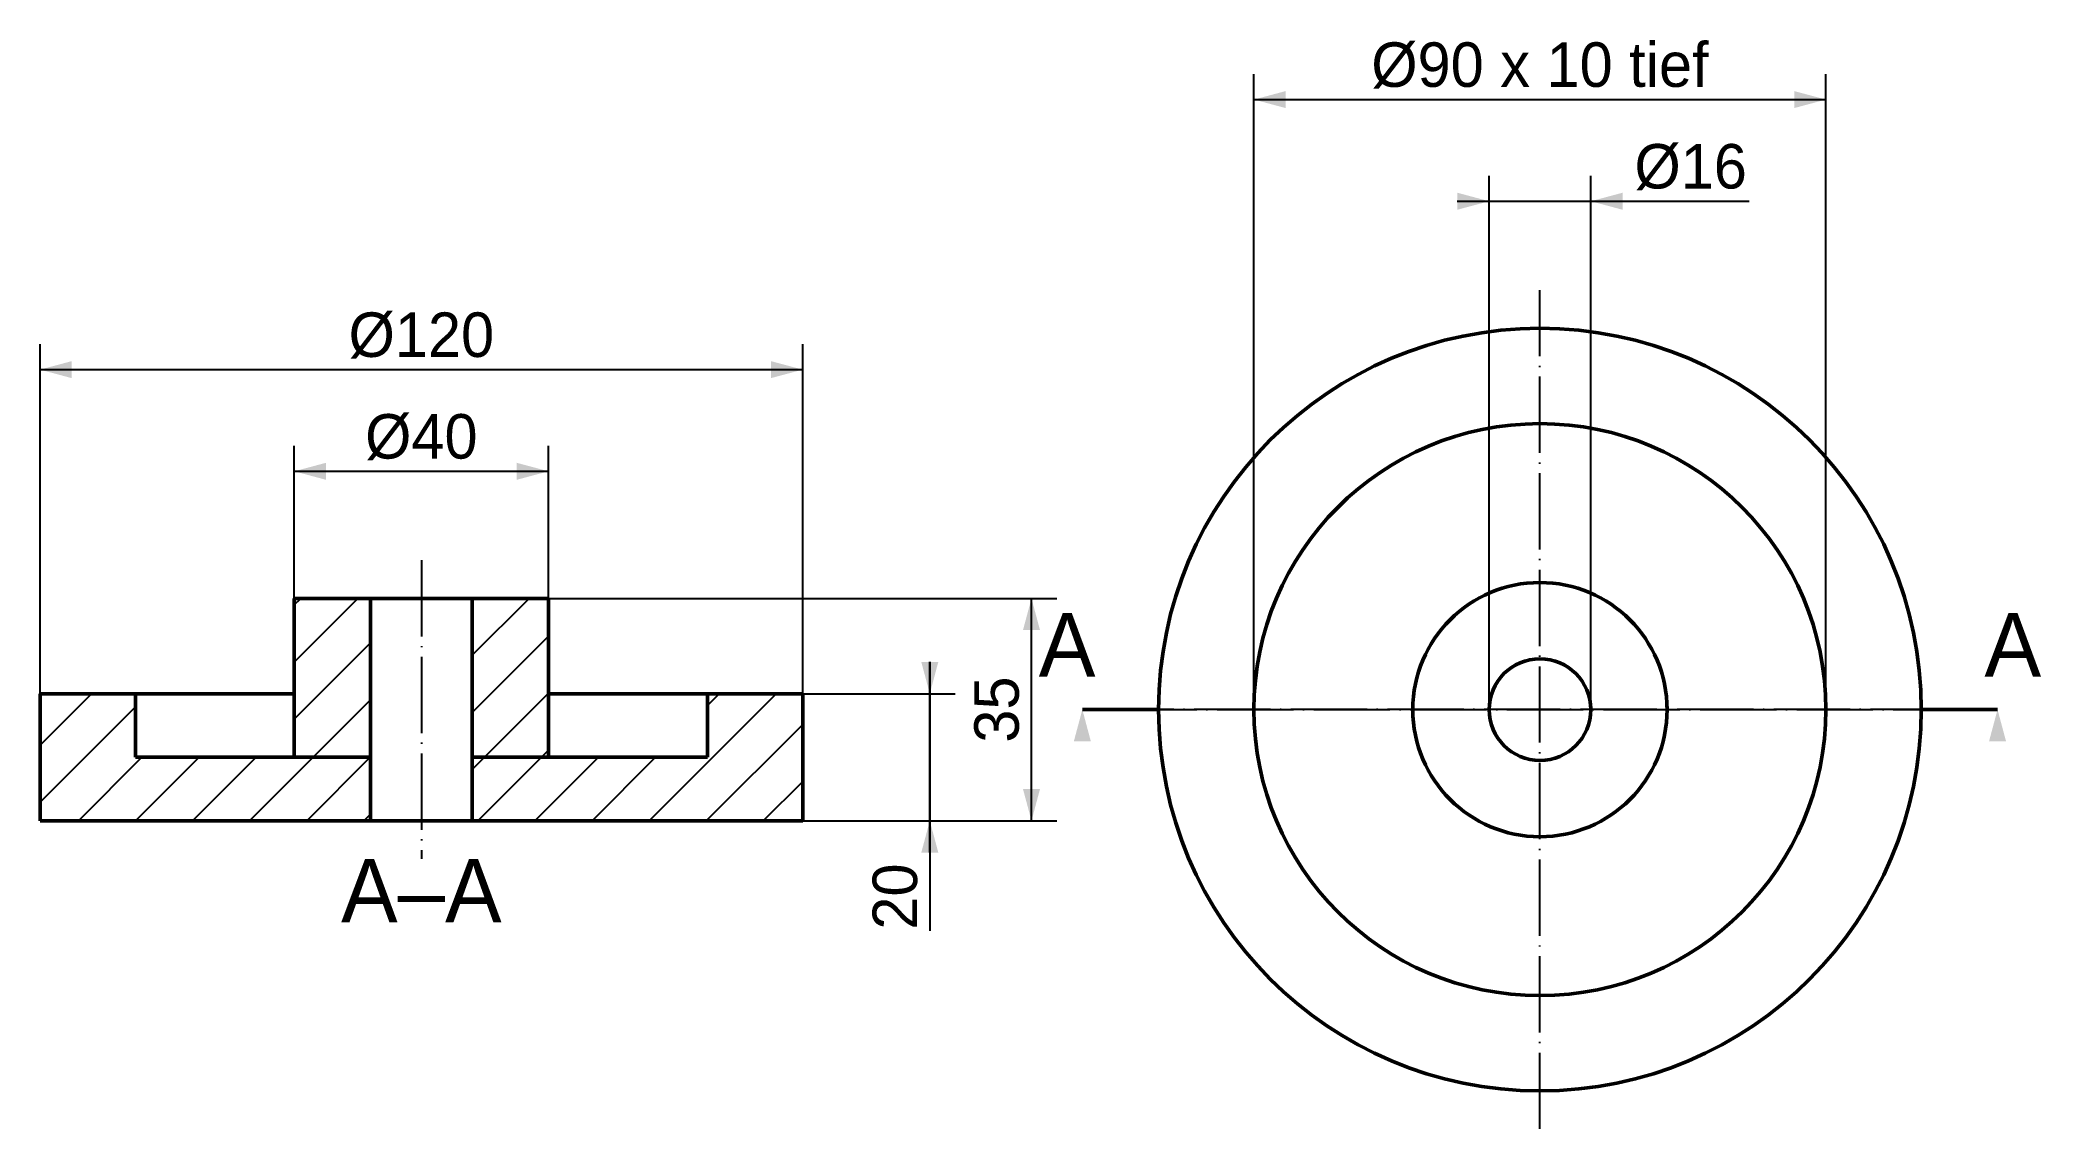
# Model space of a CAD drawing. Header units: millimetres. Extents: x 78 to 235, y 111 to 196.
import ezdxf
from ezdxf.enums import TextEntityAlignment as Align

# ---------------------------------------------------------------- set-up
doc = ezdxf.new("R2010")
doc.units = ezdxf.units.MM
for name, pattern in [('CENTER', [7.5, 6, -0.75, 0, -0.75]), ('HIDDEN', [3.75, 3, -0.75]), ('ISO_SECTION', [7.5, 6, -0.75, 0, -0.75])]:
    doc.linetypes.add(name, pattern=pattern)
doc.layers.get('0').update_dxf_attribs({"lineweight": 25})
for name, color, linetype, lineweight in [('CENTER', 4, 'CENTER', 25), ('DIMENSION', 7, 'Continuous', 25), ('HATCH', 4, 'Continuous', 25), ('HIDDEN', 3, 'HIDDEN', 25), ('SECTION', 7, 'Continuous', 50), ('SECTION_LINE', 4, 'ISO_SECTION', 25), ('TEXT', 7, 'Continuous', 25), ('VISIBLE', 7, 'Continuous', 50)]:
    doc.layers.add(name, color=color, linetype=linetype, lineweight=lineweight)
doc.dimstyles.new('SolidCraft ISO', dxfattribs={"dimtxt": 3.5, "dimasz": 2.5, "dimexe": 2, "dimexo": 0, "dimgap": 1, "dimtad": 1, "dimtxsty": 'Standard', "dimcen": 0.09, "dimadec": 0, "dimazin": 0, "dimtfac": 1, "dimtdec": 4, "dimtofl": 0, "dimtmove": 0, "dimatfit": 3, "dimfxl": 1, "dimtolj": 1, "dimtzin": 0, "dimarcsym": 0})
pattern_1 = [(45, (0, 0), (-2.245064, 2.245064), [])]

# ---------------------------------------------------------------- blocks, each defined once
blk = doc.blocks.new('*D1')
for p, q in [((78, 144.9), (78, 172.4)), ((138, 144.9), (138, 172.4)), ((78, 170.4), (138, 170.4))]:
    blk.add_line(p, q)
for points in [[(78, 170.4), (80.5, 169.73), (80.5, 171.07)], [(138, 170.4), (135.5, 171.07), (135.5, 169.73)]]:
    blk.add_solid(points)
blk.add_text('Ø120', height=3.5).set_placement((108, 171.4), align=Align.CENTER)
blk = doc.blocks.new('*D2')
for p, q in [((98, 152.4), (98, 164.4)), ((118, 152.4), (118, 164.4)), ((98, 162.4), (118, 162.4))]:
    blk.add_line(p, q)
for points in [[(98, 162.4), (100.5, 161.73), (100.5, 163.07)], [(118, 162.4), (115.5, 163.07), (115.5, 161.73)]]:
    blk.add_solid(points)
blk.add_text('Ø40', height=3.5).set_placement((108, 163.4), align=Align.CENTER)
blk = doc.blocks.new('*D3')
for p, q in [((148, 132.4), (148, 147.4)), ((148, 147.4), (148, 131.65)), ((138, 144.9), (150, 144.9)), ((138, 134.9), (150, 134.9)), ((148, 132.4), (148, 126.23))]:
    blk.add_line(p, q)
for points in [[(148, 144.9), (148.67, 147.4), (147.33, 147.4)], [(148, 134.9), (147.33, 132.4), (148.67, 132.4)]]:
    blk.add_solid(points)
blk.add_text('20', height=3.5, rotation=90).set_placement((147, 128.94), align=Align.CENTER)
blk = doc.blocks.new('*D4')
for p, q in [((118, 152.4), (158, 152.4)), ((156, 134.9), (156, 152.4)), ((138, 134.9), (158, 134.9))]:
    blk.add_line(p, q)
for points in [[(156, 152.4), (155.33, 149.9), (156.67, 149.9)], [(156, 134.9), (156.67, 137.4), (155.33, 137.4)]]:
    blk.add_solid(points)
blk.add_text('35', height=3.5, rotation=90).set_placement((155, 143.65), align=Align.CENTER)
blk = doc.blocks.new('*D5')
for p, q in [((192, 143.65), (192, 185.65)), ((200, 143.65), (200, 185.65)), ((189.5, 183.65), (202.5, 183.65)), ((189.5, 183.65), (203.25, 183.65)), ((202.5, 183.65), (212.46, 183.65))]:
    blk.add_line(p, q)
for points in [[(192, 183.65), (189.5, 184.32), (189.5, 182.98)], [(200, 183.65), (202.5, 182.98), (202.5, 184.32)]]:
    blk.add_solid(points)
blk.add_text('Ø16', height=3.5).set_placement((207.86, 184.65), align=Align.CENTER)
blk = doc.blocks.new('*D6')
for p, q in [((173.5, 143.65), (173.5, 193.65)), ((218.5, 143.65), (218.5, 193.65)), ((173.5, 191.65), (218.5, 191.65))]:
    blk.add_line(p, q)
for points in [[(173.5, 191.65), (176, 190.98), (176, 192.32)], [(218.5, 191.65), (216, 192.32), (216, 190.98)]]:
    blk.add_solid(points)
blk.add_text('Ø90 x 10 tief', height=3.5).set_placement((196, 192.65), align=Align.CENTER)

msp = doc.modelspace()

# ---------------------------------------------------------------- hatches: boundary and pattern name
at = {"layer": 'HATCH'}
h = msp.add_hatch(dxfattribs=at)
h.set_pattern_fill('ANSI31', color=256, scale=0.944882, style=0)
h.set_pattern_definition(pattern_1)
h.paths.add_polyline_path([(78, 138.233), (78, 134.9), (104, 134.9), (104, 135.929), (104, 136.959), (104, 137.988), (104, 139.018), (104, 140.047), (104, 141.076), (104, 142.106), (104, 143.135), (104, 144.165), (104, 145.194), (104, 146.224), (104, 147.253), (104, 148.282), (104, 149.312), (104, 150.341), (104, 151.371), (104, 152.4), (98, 152.4), (98, 151.15), (98, 149.9), (98, 148.65), (98, 147.4), (98, 146.15), (98, 144.9), (98, 143.65), (98, 142.4), (98, 141.15), (98, 139.9), (85.5, 139.9), (85.5, 142.4), (85.5, 144.9), (78, 144.9), (78, 141.567)])
h = msp.add_hatch(dxfattribs=at)
h.set_pattern_fill('ANSI31', color=256, scale=0.944882, style=0)
h.set_pattern_definition(pattern_1)
h.paths.add_polyline_path([(112, 134.9), (112, 152.4), (118, 152.4), (118, 139.9), (130.5, 139.9), (130.5, 144.9), (138, 144.9), (138, 134.9)])

# ---------------------------------------------------------------- linework, layer by layer
at = {"layer": 'CENTER'}
for p, q in [((196, 110.65), (196, 176.65)), ((108, 155.4), (108, 131.9)), ((163, 143.65), (229, 143.65))]:
    msp.add_line(p, q, dxfattribs=at)
at = {"layer": 'HIDDEN'}
msp.add_line((225.984, 144.632), (226, 143.65), dxfattribs=at)
at = {"layer": 'SECTION'}
for p, q in [((166, 143.65), (160, 143.65)), ((226, 143.65), (232, 143.65))]:
    msp.add_line(p, q, dxfattribs=at)
for points in [[(160, 143.65), (159.33, 141.15), (160.67, 141.15)], [(232, 143.65), (231.33, 141.15), (232.67, 141.15)]]:
    msp.add_solid(points, dxfattribs=at)
at = {"layer": 'SECTION_LINE'}
msp.add_line((228, 143.65), (164, 143.65), dxfattribs=at)
at = {"layer": 'VISIBLE'}
for p, q in [((98, 152.4), (118, 152.4)), ((98, 152.4), (104, 152.4)), ((98, 139.9), (98, 152.4)), ((104, 135.929), (104, 152.4)), ((112, 134.9), (112, 152.4)), ((112, 152.4), (118, 152.4)), ((118, 152.4), (118, 139.9)), ((78, 144.9), (98, 144.9)), ((78, 134.9), (78, 144.9)), ((78, 144.9), (85.5, 144.9)), ((85.5, 142.4), (85.5, 144.9)), ((118, 144.9), (138, 144.9)), ((130.5, 144.9), (130.5, 139.9)), ((130.5, 144.9), (138, 144.9)), ((138, 144.9), (138, 134.9)), ((199.992, 143.892), (200, 143.65)), ((205.995, 143.977), (206, 143.65)), ((85.5, 142.4), (85.5, 139.9)), ((85.5, 139.9), (104, 139.9)), ((85.5, 139.9), (98, 139.9)), ((112, 139.9), (130.5, 139.9)), ((118, 139.9), (130.5, 139.9)), ((104, 134.9), (104, 135.929)), ((78, 134.9), (138, 134.9)), ((78, 134.9), (104, 134.9)), ((112, 134.9), (138, 134.9))]:
    msp.add_line(p, q, dxfattribs=at)
for radius in [30, 22.5, 10, 4]:
    msp.add_circle((196, 143.65), radius, dxfattribs=at)

# ---------------------------------------------------------------- texts
at = {"layer": 'TEXT'}
for s, p in [('A', (158.8, 146.25)), ('A', (233.2, 146.25)), ('A–A', (108, 126.9))]:
    msp.add_text(s, height=5, dxfattribs=at).set_placement(p, align=Align.CENTER)

# ---------------------------------------------------------------- dimensions: what is measured, and where the dimension line sits
at = {"layer": 'DIMENSION'}
for p1, p2, text, picture, middle in [((173.5, 143.65), (218.5, 143.65), 'Ø90 x 10 tief', '*D6', (196, 194.4)), ((192, 143.65), (200, 143.65), 'Ø16', '*D5', (207.857, 186.4)), ((78, 144.9), (138, 144.9), 'Ø120', '*D1', (108, 173.15)), ((98, 152.4), (118, 152.4), 'Ø40', '*D2', (108, 165.15))]:
    dim = msp.add_diameter_dim_2p(p1=p1, p2=p2, text=text, dimstyle='SolidCraft ISO', dxfattribs=at)
    dim.commit()
    dim.dimension.update_dxf_attribs({"geometry": picture, "text_midpoint": middle})
for base, p2, picture, middle in [((156, 134.9), (118, 152.4), '*D4', (153.25, 143.65)), ((148, 134.9), (138, 144.9), '*D3', (145.25, 128.94))]:
    dim = msp.add_linear_dim(base=base, p1=(138, 134.9), p2=p2, angle=90, dimstyle='SolidCraft ISO', dxfattribs=at)
    dim.commit()
    dim.dimension.update_dxf_attribs({"geometry": picture, "text_midpoint": middle})

doc.saveas('drawing.dxf')
